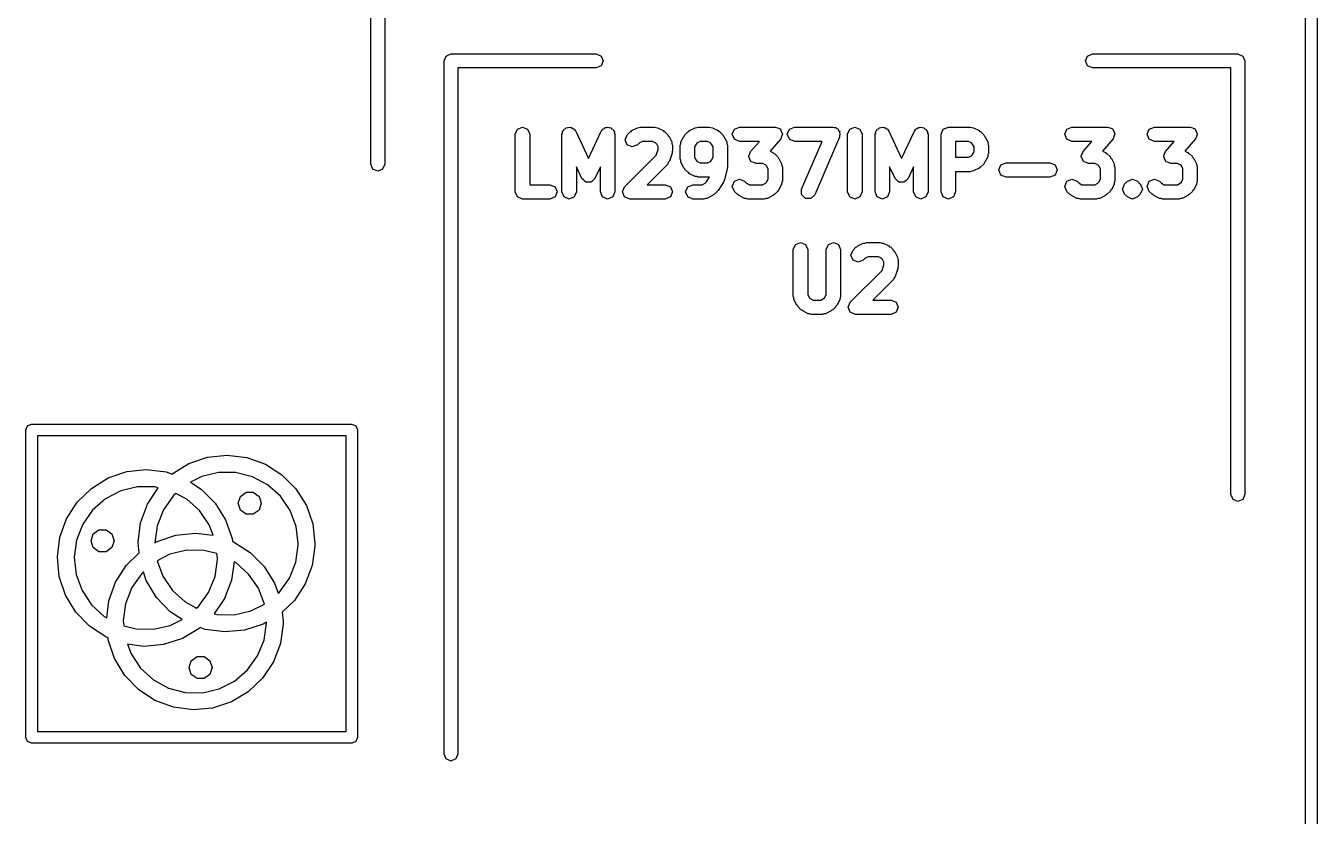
# Model space of a CAD drawing. Extents: x 111.8 to 136.4, y -131 to -94.3.
# Drawn here: x 125.24 to 136.43, y -124.19 to -117.34 of the extents above; entities that cross this region are included whole.
import ezdxf

# ---------------------------------------------------------------- set-up
doc = ezdxf.new("R2010")
doc.units = 0
doc.layers.add('BLACK', color=7, linetype='CONTINUOUS')

msp = doc.modelspace()

# ---------------------------------------------------------------- linework, layer by layer
at = {"layer": 'BLACK', "linetype": 'CONTINUOUS'}
for p, q in [((136.331, -129.922), (136.331, -95.446)), ((136.431, -95.396), (136.431, -129.972)), ((128.23, -118.536), (128.23, -114.636)), ((128.35, -114.636), (128.35, -118.536)), ((128.864, -117.64), (128.882, -117.598)), ((128.882, -117.598), (128.924, -117.58)), ((128.924, -117.58), (130.184, -117.58)), ((130.184, -117.58), (130.226, -117.598)), ((130.226, -117.598), (130.244, -117.64)), ((134.424, -117.64), (134.442, -117.598)), ((134.442, -117.598), (134.484, -117.58)), ((134.484, -117.58), (135.744, -117.58)), ((135.744, -117.58), (135.786, -117.598)), ((135.786, -117.598), (135.804, -117.64)), ((128.864, -123.65), (128.864, -117.64)), ((130.184, -117.7), (128.984, -117.7)), ((128.984, -117.7), (128.984, -123.65)), ((130.226, -117.682), (130.184, -117.7)), ((130.244, -117.64), (130.226, -117.682)), ((134.442, -117.682), (134.424, -117.64)), ((134.484, -117.7), (134.442, -117.682)), ((135.684, -117.7), (134.484, -117.7)), ((135.684, -121.4), (135.684, -117.7)), ((135.804, -117.64), (135.804, -121.4)), ((129.482, -118.276), (129.5, -118.232)), ((129.482, -118.776), (129.482, -118.276)), ((129.5, -118.232), (129.544, -118.214)), ((129.544, -118.214), (129.588, -118.232)), ((129.588, -118.232), (129.607, -118.276)), ((129.607, -118.276), (129.607, -118.714)), ((129.886, -118.276), (129.891, -118.266)), ((129.886, -118.776), (129.886, -118.276)), ((129.89, -118.255), (129.899, -118.245)), ((129.891, -118.266), (129.89, -118.255)), ((129.899, -118.245), (129.905, -118.232)), ((129.905, -118.232), (129.915, -118.228)), ((129.915, -118.228), (129.922, -118.22)), ((129.922, -118.22), (129.936, -118.219)), ((129.936, -118.219), (129.949, -118.214)), ((129.949, -118.214), (129.959, -118.218)), ((129.959, -118.218), (129.97, -118.217)), ((129.97, -118.217), (129.98, -118.227)), ((129.98, -118.227), (129.993, -118.232)), ((129.993, -118.232), (129.997, -118.242)), ((129.997, -118.242), (130.005, -118.25)), ((130.005, -118.25), (130.115, -118.486)), ((130.115, -118.486), (130.226, -118.25)), ((130.226, -118.25), (130.234, -118.242)), ((130.234, -118.242), (130.238, -118.232)), ((130.238, -118.232), (130.251, -118.227)), ((130.251, -118.227), (130.261, -118.217)), ((130.261, -118.217), (130.272, -118.218)), ((130.272, -118.218), (130.282, -118.214)), ((130.282, -118.214), (130.295, -118.219)), ((130.295, -118.219), (130.309, -118.22)), ((130.309, -118.22), (130.316, -118.228)), ((130.316, -118.228), (130.326, -118.232)), ((130.326, -118.232), (130.332, -118.245)), ((130.332, -118.245), (130.341, -118.255)), ((130.341, -118.255), (130.34, -118.266)), ((130.34, -118.266), (130.345, -118.276)), ((130.345, -118.276), (130.345, -118.776)), ((130.434, -118.324), (130.452, -118.28)), ((130.452, -118.28), (130.476, -118.256)), ((130.476, -118.256), (130.486, -118.252)), ((130.486, -118.252), (130.492, -118.244)), ((130.492, -118.244), (130.54, -118.22)), ((130.54, -118.22), (130.554, -118.219)), ((130.554, -118.219), (130.568, -118.214)), ((130.568, -118.214), (130.687, -118.214)), ((130.687, -118.214), (130.7, -118.219)), ((130.7, -118.219), (130.715, -118.22)), ((130.715, -118.22), (130.762, -118.244)), ((130.762, -118.244), (130.769, -118.252)), ((130.769, -118.252), (130.779, -118.256)), ((130.779, -118.256), (130.803, -118.28)), ((130.803, -118.28), (130.806, -118.289)), ((130.948, -118.289), (130.952, -118.28)), ((130.952, -118.28), (130.976, -118.256)), ((130.976, -118.256), (130.986, -118.252)), ((130.986, -118.252), (130.992, -118.244)), ((130.992, -118.244), (131.04, -118.22)), ((131.04, -118.22), (131.054, -118.219)), ((131.054, -118.219), (131.068, -118.214)), ((131.068, -118.214), (131.163, -118.214)), ((131.163, -118.214), (131.177, -118.219)), ((131.177, -118.219), (131.191, -118.22)), ((131.191, -118.22), (131.239, -118.244)), ((131.239, -118.244), (131.245, -118.252)), ((131.245, -118.252), (131.255, -118.256)), ((131.255, -118.256), (131.279, -118.28)), ((131.279, -118.28), (131.283, -118.289)), ((131.362, -118.276), (131.381, -118.232)), ((131.381, -118.32), (131.362, -118.276)), ((131.381, -118.232), (131.425, -118.214)), ((131.425, -118.214), (131.735, -118.214)), ((131.735, -118.214), (131.755, -118.222)), ((131.755, -118.222), (131.776, -118.229)), ((131.776, -118.229), (131.777, -118.231)), ((131.777, -118.231), (131.779, -118.232)), ((131.779, -118.232), (131.787, -118.252)), ((131.787, -118.252), (131.797, -118.272)), ((131.797, -118.276), (131.789, -118.297)), ((131.797, -118.272), (131.796, -118.274)), ((131.796, -118.274), (131.797, -118.276)), ((131.839, -118.276), (131.857, -118.232)), ((131.857, -118.32), (131.839, -118.276)), ((131.857, -118.232), (131.901, -118.214)), ((131.901, -118.214), (132.235, -118.214)), ((132.235, -118.214), (132.246, -118.219)), ((132.246, -118.219), (132.259, -118.219)), ((132.259, -118.219), (132.268, -118.227)), ((132.268, -118.227), (132.279, -118.232)), ((132.279, -118.232), (132.284, -118.244)), ((132.284, -118.244), (132.293, -118.253)), ((132.293, -118.253), (132.292, -118.265)), ((132.292, -118.265), (132.297, -118.276)), ((132.297, -118.276), (132.292, -118.288)), ((132.292, -118.288), (132.292, -118.301)), ((132.362, -118.276), (132.381, -118.232)), ((132.362, -118.776), (132.362, -118.276)), ((132.381, -118.232), (132.425, -118.214)), ((132.425, -118.214), (132.469, -118.232)), ((132.469, -118.232), (132.487, -118.276)), ((132.487, -118.276), (132.487, -118.776)), ((132.601, -118.276), (132.605, -118.266)), ((132.601, -118.776), (132.601, -118.276)), ((132.604, -118.255), (132.614, -118.245)), ((132.605, -118.266), (132.604, -118.255)), ((132.614, -118.245), (132.619, -118.232)), ((132.619, -118.232), (132.629, -118.228)), ((132.629, -118.228), (132.637, -118.22)), ((132.637, -118.22), (132.65, -118.219)), ((132.65, -118.219), (132.663, -118.214)), ((132.663, -118.214), (132.673, -118.218)), ((132.673, -118.218), (132.684, -118.217)), ((132.684, -118.217), (132.695, -118.227)), ((132.695, -118.227), (132.707, -118.232)), ((132.707, -118.232), (132.712, -118.242)), ((132.712, -118.242), (132.72, -118.25)), ((132.72, -118.25), (132.83, -118.486)), ((132.83, -118.486), (132.94, -118.25)), ((132.94, -118.25), (132.948, -118.242)), ((132.948, -118.242), (132.952, -118.232)), ((132.952, -118.232), (132.965, -118.227)), ((132.965, -118.227), (132.975, -118.217)), ((132.975, -118.217), (132.986, -118.218)), ((132.986, -118.218), (132.996, -118.214)), ((132.996, -118.214), (133.009, -118.219)), ((133.009, -118.219), (133.023, -118.22)), ((133.023, -118.22), (133.03, -118.228)), ((133.03, -118.228), (133.041, -118.232)), ((133.041, -118.232), (133.046, -118.245)), ((133.046, -118.245), (133.055, -118.255)), ((133.055, -118.255), (133.055, -118.266)), ((133.055, -118.266), (133.059, -118.276)), ((133.059, -118.276), (133.059, -118.776)), ((133.172, -118.276), (133.19, -118.232)), ((133.172, -118.776), (133.172, -118.276)), ((133.19, -118.232), (133.235, -118.214)), ((133.235, -118.214), (133.425, -118.214)), ((133.425, -118.214), (133.438, -118.219)), ((133.438, -118.219), (133.453, -118.22)), ((133.453, -118.22), (133.501, -118.244)), ((133.501, -118.244), (133.507, -118.252)), ((133.507, -118.252), (133.517, -118.256)), ((133.517, -118.256), (133.541, -118.28)), ((133.541, -118.28), (133.545, -118.289)), ((134.243, -118.276), (134.262, -118.232)), ((134.262, -118.32), (134.243, -118.276)), ((134.262, -118.232), (134.306, -118.214)), ((134.306, -118.214), (134.615, -118.214)), ((134.615, -118.214), (134.636, -118.222)), ((134.636, -118.222), (134.657, -118.229)), ((134.657, -118.229), (134.658, -118.231)), ((134.658, -118.231), (134.66, -118.232)), ((134.66, -118.232), (134.668, -118.252)), ((134.668, -118.252), (134.678, -118.272)), ((134.678, -118.276), (134.67, -118.297)), ((134.678, -118.272), (134.677, -118.274)), ((134.677, -118.274), (134.678, -118.276)), ((134.958, -118.276), (134.976, -118.232)), ((134.976, -118.32), (134.958, -118.276)), ((134.976, -118.232), (135.02, -118.214)), ((135.02, -118.214), (135.33, -118.214)), ((135.33, -118.214), (135.35, -118.222)), ((135.35, -118.222), (135.371, -118.229)), ((135.371, -118.229), (135.372, -118.231)), ((135.372, -118.231), (135.374, -118.232)), ((135.374, -118.232), (135.382, -118.252)), ((135.382, -118.252), (135.392, -118.272)), ((135.392, -118.276), (135.384, -118.297)), ((135.392, -118.272), (135.391, -118.274)), ((135.391, -118.274), (135.392, -118.276)), ((130.452, -118.368), (130.434, -118.324)), ((130.496, -118.386), (130.452, -118.368)), ((130.541, -118.368), (130.496, -118.386)), ((130.557, -118.351), (130.541, -118.368)), ((130.583, -118.339), (130.557, -118.351)), ((130.672, -118.339), (130.583, -118.339)), ((130.698, -118.351), (130.672, -118.339)), ((130.707, -118.361), (130.698, -118.351)), ((130.72, -118.386), (130.707, -118.361)), ((130.72, -118.409), (130.72, -118.386)), ((130.806, -118.289), (130.814, -118.296)), ((130.814, -118.296), (130.838, -118.343)), ((130.838, -118.343), (130.839, -118.358)), ((130.839, -118.358), (130.845, -118.371)), ((130.845, -118.371), (130.845, -118.419)), ((130.91, -118.371), (130.916, -118.358)), ((130.91, -118.49), (130.91, -118.371)), ((130.916, -118.358), (130.917, -118.343)), ((130.917, -118.343), (130.941, -118.296)), ((130.941, -118.296), (130.948, -118.289)), ((131.048, -118.361), (131.035, -118.386)), ((131.035, -118.386), (131.035, -118.476)), ((131.057, -118.351), (131.048, -118.361)), ((131.083, -118.339), (131.057, -118.351)), ((131.148, -118.339), (131.083, -118.339)), ((131.174, -118.351), (131.148, -118.339)), ((131.183, -118.361), (131.174, -118.351)), ((131.196, -118.386), (131.183, -118.361)), ((131.196, -118.476), (131.196, -118.386)), ((131.283, -118.289), (131.29, -118.296)), ((131.29, -118.296), (131.314, -118.343)), ((131.314, -118.343), (131.315, -118.358)), ((131.315, -118.358), (131.321, -118.371)), ((131.321, -118.371), (131.321, -118.562)), ((131.425, -118.339), (131.381, -118.32)), ((131.597, -118.339), (131.425, -118.339)), ((131.521, -118.426), (131.597, -118.339)), ((131.782, -118.317), (131.69, -118.422)), ((131.789, -118.297), (131.782, -118.317)), ((131.901, -118.339), (131.857, -118.32)), ((132.14, -118.339), (131.901, -118.339)), ((131.963, -118.752), (132.14, -118.339)), ((132.292, -118.301), (132.078, -118.801)), ((133.297, -118.339), (133.297, -118.476)), ((133.41, -118.339), (133.297, -118.339)), ((133.436, -118.351), (133.41, -118.339)), ((133.445, -118.361), (133.436, -118.351)), ((133.458, -118.386), (133.445, -118.361)), ((133.458, -118.428), (133.458, -118.386)), ((133.545, -118.289), (133.552, -118.296)), ((133.552, -118.296), (133.576, -118.343)), ((133.576, -118.343), (133.577, -118.358)), ((133.577, -118.358), (133.583, -118.371)), ((133.583, -118.371), (133.583, -118.443)), ((134.306, -118.339), (134.262, -118.32)), ((134.478, -118.339), (134.306, -118.339)), ((134.402, -118.426), (134.478, -118.339)), ((134.663, -118.317), (134.571, -118.422)), ((134.67, -118.297), (134.663, -118.317)), ((135.02, -118.339), (134.976, -118.32)), ((135.192, -118.339), (135.02, -118.339)), ((135.116, -118.426), (135.192, -118.339)), ((135.377, -118.317), (135.285, -118.422)), ((135.384, -118.297), (135.377, -118.317)), ((130.428, -118.732), (130.704, -118.457)), ((130.704, -118.457), (130.72, -118.409)), ((130.818, -118.51), (130.808, -118.521)), ((130.841, -118.439), (130.818, -118.51)), ((130.845, -118.419), (130.841, -118.429)), ((130.841, -118.429), (130.841, -118.439)), ((130.916, -118.504), (130.91, -118.49)), ((130.917, -118.518), (130.916, -118.504)), ((131.035, -118.476), (131.048, -118.501)), ((131.048, -118.501), (131.057, -118.511)), ((131.057, -118.511), (131.083, -118.523)), ((131.148, -118.523), (131.174, -118.511)), ((131.174, -118.511), (131.183, -118.501)), ((131.183, -118.501), (131.196, -118.476)), ((131.505, -118.467), (131.514, -118.446)), ((131.506, -118.469), (131.505, -118.467)), ((131.505, -118.471), (131.506, -118.469)), ((131.515, -118.491), (131.505, -118.471)), ((131.514, -118.446), (131.521, -118.426)), ((131.524, -118.511), (131.515, -118.491)), ((131.526, -118.512), (131.524, -118.511)), ((131.527, -118.514), (131.526, -118.512)), ((131.69, -118.422), (131.715, -118.435)), ((131.715, -118.435), (131.722, -118.442)), ((131.722, -118.442), (131.731, -118.446)), ((131.731, -118.446), (131.755, -118.47)), ((131.755, -118.47), (131.759, -118.48)), ((131.759, -118.48), (131.767, -118.486)), ((131.767, -118.486), (131.79, -118.534)), ((133.297, -118.476), (133.41, -118.476)), ((133.41, -118.476), (133.436, -118.463)), ((133.436, -118.463), (133.445, -118.453)), ((133.445, -118.453), (133.458, -118.428)), ((133.576, -118.471), (133.552, -118.518)), ((133.577, -118.456), (133.576, -118.471)), ((133.583, -118.443), (133.577, -118.456)), ((134.386, -118.467), (134.395, -118.446)), ((134.387, -118.469), (134.386, -118.467)), ((134.386, -118.471), (134.387, -118.469)), ((134.396, -118.491), (134.386, -118.471)), ((134.395, -118.446), (134.402, -118.426)), ((134.405, -118.511), (134.396, -118.491)), ((134.407, -118.512), (134.405, -118.511)), ((134.408, -118.514), (134.407, -118.512)), ((134.571, -118.422), (134.596, -118.435)), ((134.596, -118.435), (134.603, -118.442)), ((134.603, -118.442), (134.612, -118.446)), ((134.612, -118.446), (134.636, -118.47)), ((134.636, -118.47), (134.64, -118.48)), ((134.64, -118.48), (134.648, -118.486)), ((134.648, -118.486), (134.671, -118.534)), ((135.101, -118.467), (135.109, -118.446)), ((135.101, -118.469), (135.101, -118.467)), ((135.101, -118.471), (135.101, -118.469)), ((135.11, -118.491), (135.101, -118.471)), ((135.109, -118.446), (135.116, -118.426)), ((135.119, -118.511), (135.11, -118.491)), ((135.121, -118.512), (135.119, -118.511)), ((135.122, -118.514), (135.121, -118.512)), ((135.285, -118.422), (135.31, -118.435)), ((135.31, -118.435), (135.317, -118.442)), ((135.317, -118.442), (135.326, -118.446)), ((135.326, -118.446), (135.35, -118.47)), ((135.35, -118.47), (135.354, -118.48)), ((135.354, -118.48), (135.362, -118.486)), ((135.362, -118.486), (135.386, -118.534)), ((128.248, -118.578), (128.23, -118.536)), ((128.29, -118.596), (128.248, -118.578)), ((128.332, -118.578), (128.29, -118.596)), ((128.35, -118.536), (128.332, -118.578)), ((130.059, -118.66), (130.011, -118.558)), ((130.011, -118.558), (130.011, -118.776)), ((130.22, -118.558), (130.172, -118.66)), ((130.22, -118.776), (130.22, -118.558)), ((130.803, -118.535), (130.624, -118.714)), ((130.808, -118.521), (130.803, -118.535)), ((130.941, -118.566), (130.917, -118.518)), ((130.948, -118.573), (130.941, -118.566)), ((130.952, -118.582), (130.948, -118.573)), ((130.976, -118.606), (130.952, -118.582)), ((130.986, -118.61), (130.976, -118.606)), ((130.992, -118.618), (130.986, -118.61)), ((131.04, -118.642), (130.992, -118.618)), ((131.083, -118.523), (131.148, -118.523)), ((131.319, -118.577), (131.295, -118.672)), ((131.321, -118.562), (131.318, -118.569)), ((131.318, -118.569), (131.319, -118.577)), ((131.548, -118.521), (131.527, -118.514)), ((131.568, -118.529), (131.548, -118.521)), ((131.625, -118.529), (131.568, -118.529)), ((131.65, -118.542), (131.625, -118.529)), ((131.659, -118.551), (131.65, -118.542)), ((131.672, -118.577), (131.659, -118.551)), ((131.672, -118.666), (131.672, -118.577)), ((131.79, -118.534), (131.791, -118.548)), ((131.791, -118.548), (131.797, -118.562)), ((131.797, -118.562), (131.797, -118.681)), ((132.773, -118.66), (132.726, -118.558)), ((132.726, -118.558), (132.726, -118.776)), ((132.934, -118.558), (132.886, -118.66)), ((132.934, -118.776), (132.934, -118.558)), ((133.425, -118.601), (133.297, -118.601)), ((133.297, -118.601), (133.297, -118.776)), ((133.438, -118.595), (133.425, -118.601)), ((133.453, -118.594), (133.438, -118.595)), ((133.501, -118.57), (133.453, -118.594)), ((133.507, -118.562), (133.501, -118.57)), ((133.517, -118.558), (133.507, -118.562)), ((133.541, -118.535), (133.517, -118.558)), ((133.545, -118.525), (133.541, -118.535)), ((133.552, -118.518), (133.545, -118.525)), ((133.672, -118.586), (133.69, -118.542)), ((133.69, -118.63), (133.672, -118.586)), ((133.69, -118.542), (133.735, -118.523)), ((133.735, -118.523), (134.115, -118.523)), ((134.115, -118.523), (134.16, -118.542)), ((134.16, -118.542), (134.178, -118.586)), ((134.178, -118.586), (134.16, -118.63)), ((134.428, -118.521), (134.408, -118.514)), ((134.449, -118.529), (134.428, -118.521)), ((134.505, -118.529), (134.449, -118.529)), ((134.531, -118.542), (134.505, -118.529)), ((134.54, -118.551), (134.531, -118.542)), ((134.553, -118.577), (134.54, -118.551)), ((134.553, -118.666), (134.553, -118.577)), ((134.671, -118.534), (134.672, -118.548)), ((134.672, -118.548), (134.678, -118.562)), ((134.678, -118.562), (134.678, -118.681)), ((135.143, -118.521), (135.122, -118.514)), ((135.163, -118.529), (135.143, -118.521)), ((135.22, -118.529), (135.163, -118.529)), ((135.245, -118.542), (135.22, -118.529)), ((135.255, -118.551), (135.245, -118.542)), ((135.267, -118.577), (135.255, -118.551)), ((135.267, -118.666), (135.267, -118.577)), ((135.386, -118.534), (135.387, -118.548)), ((135.387, -118.548), (135.392, -118.562)), ((135.392, -118.562), (135.392, -118.681)), ((129.607, -118.714), (129.782, -118.714)), ((129.782, -118.714), (129.826, -118.732)), ((129.826, -118.732), (129.845, -118.776)), ((130.075, -118.674), (130.059, -118.66)), ((130.089, -118.69), (130.075, -118.674)), ((130.092, -118.69), (130.089, -118.69)), ((130.094, -118.692), (130.092, -118.69)), ((130.115, -118.691), (130.094, -118.692)), ((130.137, -118.692), (130.115, -118.691)), ((130.139, -118.69), (130.137, -118.692)), ((130.142, -118.69), (130.139, -118.69)), ((130.156, -118.674), (130.142, -118.69)), ((130.172, -118.66), (130.156, -118.674)), ((130.41, -118.776), (130.428, -118.732)), ((130.624, -118.714), (130.782, -118.714)), ((130.782, -118.714), (130.826, -118.732)), ((130.826, -118.732), (130.845, -118.776)), ((130.958, -118.776), (130.976, -118.732)), ((130.976, -118.732), (131.02, -118.714)), ((131.02, -118.714), (131.101, -118.714)), ((131.054, -118.643), (131.04, -118.642)), ((131.068, -118.648), (131.054, -118.643)), ((131.163, -118.648), (131.068, -118.648)), ((131.101, -118.714), (131.126, -118.701)), ((131.126, -118.701), (131.138, -118.689)), ((131.138, -118.689), (131.166, -118.647)), ((131.166, -118.647), (131.163, -118.648)), ((131.287, -118.692), (131.239, -118.763)), ((131.289, -118.681), (131.287, -118.692)), ((131.295, -118.672), (131.289, -118.681)), ((131.362, -118.729), (131.381, -118.684)), ((131.381, -118.773), (131.362, -118.729)), ((131.381, -118.684), (131.425, -118.666)), ((131.425, -118.666), (131.469, -118.684)), ((131.469, -118.684), (131.486, -118.701)), ((131.486, -118.701), (131.511, -118.714)), ((131.511, -118.714), (131.625, -118.714)), ((131.625, -118.714), (131.65, -118.701)), ((131.65, -118.701), (131.659, -118.692)), ((131.659, -118.692), (131.672, -118.666)), ((131.79, -118.709), (131.767, -118.757)), ((131.791, -118.694), (131.79, -118.709)), ((131.797, -118.681), (131.791, -118.694)), ((132.789, -118.674), (132.773, -118.66)), ((132.803, -118.69), (132.789, -118.674)), ((132.806, -118.69), (132.803, -118.69)), ((132.808, -118.692), (132.806, -118.69)), ((132.83, -118.691), (132.808, -118.692)), ((132.851, -118.692), (132.83, -118.691)), ((132.853, -118.69), (132.851, -118.692)), ((132.856, -118.69), (132.853, -118.69)), ((132.871, -118.674), (132.856, -118.69)), ((132.886, -118.66), (132.871, -118.674)), ((133.735, -118.648), (133.69, -118.63)), ((134.115, -118.648), (133.735, -118.648)), ((134.16, -118.63), (134.115, -118.648)), ((134.243, -118.729), (134.262, -118.684)), ((134.262, -118.773), (134.243, -118.729)), ((134.262, -118.684), (134.306, -118.666)), ((134.306, -118.666), (134.35, -118.684)), ((134.35, -118.684), (134.367, -118.701)), ((134.367, -118.701), (134.392, -118.714)), ((134.392, -118.714), (134.505, -118.714)), ((134.505, -118.714), (134.531, -118.701)), ((134.531, -118.701), (134.54, -118.692)), ((134.54, -118.692), (134.553, -118.666)), ((134.671, -118.709), (134.648, -118.757)), ((134.672, -118.694), (134.671, -118.709)), ((134.678, -118.681), (134.672, -118.694)), ((134.744, -118.752), (134.758, -118.718)), ((134.758, -118.718), (134.762, -118.708)), ((134.762, -118.708), (134.786, -118.684)), ((134.786, -118.684), (134.811, -118.674)), ((134.811, -118.674), (134.83, -118.666)), ((134.83, -118.666), (134.83, -118.666)), ((134.83, -118.666), (134.845, -118.672)), ((134.845, -118.672), (134.874, -118.684)), ((134.874, -118.684), (134.898, -118.708)), ((134.898, -118.708), (134.898, -118.708)), ((134.898, -118.708), (134.898, -118.708)), ((134.898, -118.708), (134.902, -118.718)), ((134.902, -118.718), (134.916, -118.752)), ((134.958, -118.729), (134.976, -118.684)), ((134.976, -118.773), (134.958, -118.729)), ((134.976, -118.684), (135.02, -118.666)), ((135.02, -118.666), (135.064, -118.684)), ((135.064, -118.684), (135.081, -118.701)), ((135.081, -118.701), (135.106, -118.714)), ((135.106, -118.714), (135.22, -118.714)), ((135.22, -118.714), (135.245, -118.701)), ((135.245, -118.701), (135.255, -118.692)), ((135.255, -118.692), (135.267, -118.666)), ((135.386, -118.709), (135.362, -118.757)), ((135.387, -118.694), (135.386, -118.709)), ((135.392, -118.681), (135.387, -118.694)), ((129.5, -118.82), (129.482, -118.776)), ((129.544, -118.839), (129.5, -118.82)), ((129.782, -118.839), (129.544, -118.839)), ((129.826, -118.82), (129.782, -118.839)), ((129.845, -118.776), (129.826, -118.82)), ((129.905, -118.82), (129.886, -118.776)), ((129.949, -118.839), (129.905, -118.82)), ((129.993, -118.82), (129.949, -118.839)), ((130.011, -118.776), (129.993, -118.82)), ((130.238, -118.82), (130.22, -118.776)), ((130.282, -118.839), (130.238, -118.82)), ((130.326, -118.82), (130.282, -118.839)), ((130.345, -118.776), (130.326, -118.82)), ((130.428, -118.82), (130.41, -118.776)), ((130.473, -118.839), (130.428, -118.82)), ((130.782, -118.839), (130.473, -118.839)), ((130.826, -118.82), (130.782, -118.839)), ((130.845, -118.776), (130.826, -118.82)), ((130.976, -118.82), (130.958, -118.776)), ((131.02, -118.839), (130.976, -118.82)), ((131.115, -118.839), (131.02, -118.839)), ((131.129, -118.833), (131.115, -118.839)), ((131.143, -118.832), (131.129, -118.833)), ((131.191, -118.808), (131.143, -118.832)), ((131.198, -118.801), (131.191, -118.808)), ((131.207, -118.797), (131.198, -118.801)), ((131.231, -118.773), (131.207, -118.797)), ((131.234, -118.767), (131.231, -118.773)), ((131.239, -118.763), (131.234, -118.767)), ((131.405, -118.797), (131.381, -118.773)), ((131.414, -118.801), (131.405, -118.797)), ((131.421, -118.808), (131.414, -118.801)), ((131.468, -118.832), (131.421, -118.808)), ((131.483, -118.833), (131.468, -118.832)), ((131.496, -118.839), (131.483, -118.833)), ((131.639, -118.839), (131.496, -118.839)), ((131.653, -118.833), (131.639, -118.839)), ((131.667, -118.832), (131.653, -118.833)), ((131.715, -118.808), (131.667, -118.832)), ((131.722, -118.801), (131.715, -118.808)), ((131.731, -118.797), (131.722, -118.801)), ((131.755, -118.773), (131.731, -118.797)), ((131.759, -118.763), (131.755, -118.773)), ((131.767, -118.757), (131.759, -118.763)), ((131.962, -118.799), (131.963, -118.752)), ((131.996, -118.834), (131.962, -118.799)), ((132.043, -118.834), (131.996, -118.834)), ((132.078, -118.801), (132.043, -118.834)), ((132.381, -118.82), (132.362, -118.776)), ((132.425, -118.839), (132.381, -118.82)), ((132.469, -118.82), (132.425, -118.839)), ((132.487, -118.776), (132.469, -118.82)), ((132.619, -118.82), (132.601, -118.776)), ((132.663, -118.839), (132.619, -118.82)), ((132.707, -118.82), (132.663, -118.839)), ((132.726, -118.776), (132.707, -118.82)), ((132.952, -118.82), (132.934, -118.776)), ((132.996, -118.839), (132.952, -118.82)), ((133.041, -118.82), (132.996, -118.839)), ((133.059, -118.776), (133.041, -118.82)), ((133.19, -118.82), (133.172, -118.776)), ((133.235, -118.839), (133.19, -118.82)), ((133.279, -118.82), (133.235, -118.839)), ((133.297, -118.776), (133.279, -118.82)), ((134.286, -118.797), (134.262, -118.773)), ((134.295, -118.801), (134.286, -118.797)), ((134.302, -118.808), (134.295, -118.801)), ((134.349, -118.832), (134.302, -118.808)), ((134.364, -118.833), (134.349, -118.832)), ((134.377, -118.839), (134.364, -118.833)), ((134.52, -118.839), (134.377, -118.839)), ((134.534, -118.833), (134.52, -118.839)), ((134.548, -118.832), (134.534, -118.833)), ((134.596, -118.808), (134.548, -118.832)), ((134.603, -118.801), (134.596, -118.808)), ((134.612, -118.797), (134.603, -118.801)), ((134.636, -118.773), (134.612, -118.797)), ((134.64, -118.763), (134.636, -118.773)), ((134.648, -118.757), (134.64, -118.763)), ((134.75, -118.768), (134.743, -118.752)), ((134.743, -118.752), (134.744, -118.752)), ((134.762, -118.797), (134.75, -118.768)), ((134.786, -118.82), (134.762, -118.797)), ((134.811, -118.831), (134.786, -118.82)), ((134.786, -118.82), (134.786, -118.82)), ((134.786, -118.82), (134.786, -118.82)), ((134.83, -118.839), (134.811, -118.831)), ((134.848, -118.831), (134.83, -118.839)), ((134.83, -118.839), (134.83, -118.839)), ((134.874, -118.82), (134.848, -118.831)), ((134.898, -118.797), (134.874, -118.82)), ((134.874, -118.82), (134.874, -118.82)), ((134.874, -118.82), (134.874, -118.82)), ((134.916, -118.752), (134.898, -118.797)), ((134.898, -118.797), (134.898, -118.797)), ((134.898, -118.797), (134.898, -118.797)), ((135, -118.797), (134.976, -118.773)), ((135.009, -118.801), (135, -118.797)), ((135.016, -118.808), (135.009, -118.801)), ((135.064, -118.832), (135.016, -118.808)), ((135.078, -118.833), (135.064, -118.832)), ((135.092, -118.839), (135.078, -118.833)), ((135.235, -118.839), (135.092, -118.839)), ((135.248, -118.833), (135.235, -118.839)), ((135.262, -118.832), (135.248, -118.833)), ((135.31, -118.808), (135.262, -118.832)), ((135.317, -118.801), (135.31, -118.808)), ((135.326, -118.797), (135.317, -118.801)), ((135.35, -118.773), (135.326, -118.797)), ((135.354, -118.763), (135.35, -118.773)), ((135.362, -118.757), (135.354, -118.763)), ((131.891, -119.276), (131.909, -119.232)), ((131.891, -119.681), (131.891, -119.276)), ((131.909, -119.232), (131.953, -119.214)), ((131.953, -119.214), (131.997, -119.232)), ((131.997, -119.232), (132.016, -119.276)), ((132.016, -119.276), (132.016, -119.666)), ((132.176, -119.276), (132.195, -119.232)), ((132.176, -119.666), (132.176, -119.276)), ((132.195, -119.232), (132.239, -119.214)), ((132.239, -119.214), (132.283, -119.232)), ((132.283, -119.232), (132.301, -119.276)), ((132.301, -119.276), (132.301, -119.681)), ((132.391, -119.324), (132.409, -119.28)), ((132.409, -119.28), (132.433, -119.256)), ((132.433, -119.256), (132.442, -119.252)), ((132.442, -119.252), (132.449, -119.244)), ((132.449, -119.244), (132.497, -119.22)), ((132.497, -119.22), (132.511, -119.219)), ((132.511, -119.219), (132.524, -119.214)), ((132.524, -119.214), (132.644, -119.214)), ((132.644, -119.214), (132.657, -119.219)), ((132.657, -119.219), (132.671, -119.22)), ((132.671, -119.22), (132.719, -119.244)), ((132.719, -119.244), (132.726, -119.252)), ((132.726, -119.252), (132.735, -119.256)), ((132.735, -119.256), (132.759, -119.28)), ((132.759, -119.28), (132.763, -119.289)), ((132.763, -119.289), (132.771, -119.296)), ((132.771, -119.296), (132.795, -119.343)), ((132.409, -119.368), (132.391, -119.324)), ((132.453, -119.386), (132.409, -119.368)), ((132.497, -119.368), (132.453, -119.386)), ((132.514, -119.351), (132.497, -119.368)), ((132.539, -119.339), (132.514, -119.351)), ((132.629, -119.339), (132.539, -119.339)), ((132.654, -119.351), (132.629, -119.339)), ((132.664, -119.361), (132.654, -119.351)), ((132.676, -119.386), (132.664, -119.361)), ((132.676, -119.409), (132.676, -119.386)), ((132.795, -119.343), (132.796, -119.358)), ((132.796, -119.358), (132.801, -119.371)), ((132.801, -119.371), (132.801, -119.419)), ((132.385, -119.732), (132.66, -119.457)), ((132.66, -119.457), (132.676, -119.409)), ((132.774, -119.51), (132.765, -119.521)), ((132.798, -119.439), (132.774, -119.51)), ((132.801, -119.419), (132.797, -119.429)), ((132.797, -119.429), (132.798, -119.439)), ((132.759, -119.535), (132.58, -119.714)), ((132.765, -119.521), (132.759, -119.535)), ((131.896, -119.694), (131.891, -119.681)), ((131.897, -119.709), (131.896, -119.694)), ((131.921, -119.757), (131.897, -119.709)), ((132.016, -119.666), (132.028, -119.692)), ((132.028, -119.692), (132.038, -119.701)), ((132.038, -119.701), (132.063, -119.714)), ((132.063, -119.714), (132.129, -119.714)), ((132.129, -119.714), (132.154, -119.701)), ((132.154, -119.701), (132.164, -119.692)), ((132.164, -119.692), (132.176, -119.666)), ((132.295, -119.709), (132.271, -119.757)), ((132.296, -119.694), (132.295, -119.709)), ((132.301, -119.681), (132.296, -119.694)), ((132.367, -119.776), (132.385, -119.732)), ((132.58, -119.714), (132.739, -119.714)), ((132.739, -119.714), (132.783, -119.732)), ((132.783, -119.732), (132.801, -119.776)), ((131.929, -119.763), (131.921, -119.757)), ((131.933, -119.773), (131.929, -119.763)), ((131.956, -119.797), (131.933, -119.773)), ((131.966, -119.801), (131.956, -119.797)), ((131.973, -119.808), (131.966, -119.801)), ((132.02, -119.832), (131.973, -119.808)), ((132.035, -119.833), (132.02, -119.832)), ((132.048, -119.839), (132.035, -119.833)), ((132.144, -119.839), (132.048, -119.839)), ((132.157, -119.833), (132.144, -119.839)), ((132.171, -119.832), (132.157, -119.833)), ((132.219, -119.808), (132.171, -119.832)), ((132.226, -119.801), (132.219, -119.808)), ((132.235, -119.797), (132.226, -119.801)), ((132.259, -119.773), (132.235, -119.797)), ((132.263, -119.763), (132.259, -119.773)), ((132.271, -119.757), (132.263, -119.763)), ((132.385, -119.82), (132.367, -119.776)), ((132.429, -119.839), (132.385, -119.82)), ((132.739, -119.839), (132.429, -119.839)), ((132.783, -119.82), (132.739, -119.839)), ((132.801, -119.776), (132.783, -119.82)), ((125.24, -120.84), (125.255, -120.805)), ((125.24, -123.505), (125.24, -120.84)), ((125.255, -120.805), (125.29, -120.79)), ((125.29, -120.79), (128.065, -120.79)), ((128.065, -120.79), (128.1, -120.805)), ((128.1, -120.805), (128.115, -120.84)), ((128.115, -120.84), (128.115, -123.505)), ((125.34, -120.89), (125.34, -123.455)), ((128.015, -120.89), (125.34, -120.89)), ((128.015, -123.455), (128.015, -120.89)), ((126.654, -121.131), (126.815, -121.076)), ((126.815, -121.076), (126.985, -121.059)), ((126.985, -121.059), (127.155, -121.079)), ((127.155, -121.079), (127.316, -121.136)), ((126.115, -121.201), (126.285, -121.184)), ((126.285, -121.184), (126.455, -121.204)), ((126.508, -121.221), (126.654, -121.131)), ((127.316, -121.136), (127.46, -121.228)), ((125.808, -121.346), (125.954, -121.256)), ((125.954, -121.256), (126.115, -121.201)), ((126.455, -121.204), (126.507, -121.222)), ((126.507, -121.222), (126.508, -121.221)), ((126.764, -121.243), (126.666, -121.293)), ((126.666, -121.293), (126.76, -121.353)), ((126.909, -121.208), (126.764, -121.243)), ((127.058, -121.209), (126.909, -121.208)), ((127.203, -121.245), (127.058, -121.209)), ((127.334, -121.315), (127.203, -121.245)), ((127.46, -121.228), (127.581, -121.349)), ((125.686, -121.466), (125.808, -121.346)), ((126.064, -121.368), (125.931, -121.436)), ((126.209, -121.333), (126.064, -121.368)), ((126.358, -121.334), (126.209, -121.333)), ((126.293, -121.484), (126.386, -121.341)), ((126.386, -121.341), (126.358, -121.334)), ((126.519, -121.409), (126.433, -121.532)), ((126.54, -121.39), (126.519, -121.409)), ((126.634, -121.44), (126.54, -121.39)), ((126.76, -121.353), (126.881, -121.474)), ((127.08, -121.475), (127.099, -121.416)), ((127.099, -121.416), (127.149, -121.38)), ((127.149, -121.38), (127.211, -121.38)), ((127.211, -121.38), (127.261, -121.416)), ((127.261, -121.416), (127.28, -121.475)), ((127.446, -121.414), (127.334, -121.315)), ((127.53, -121.537), (127.446, -121.414)), ((127.581, -121.349), (127.671, -121.494)), ((135.702, -121.442), (135.684, -121.4)), ((135.804, -121.4), (135.786, -121.442)), ((125.593, -121.609), (125.686, -121.466)), ((125.819, -121.534), (125.733, -121.657)), ((125.931, -121.436), (125.819, -121.534)), ((126.235, -121.645), (126.293, -121.484)), ((126.433, -121.532), (126.379, -121.671)), ((126.746, -121.539), (126.634, -121.44)), ((126.881, -121.474), (126.971, -121.619)), ((127.099, -121.534), (127.08, -121.475)), ((127.149, -121.57), (127.099, -121.534)), ((127.261, -121.534), (127.211, -121.57)), ((127.28, -121.475), (127.261, -121.534)), ((127.671, -121.494), (127.727, -121.655)), ((135.744, -121.46), (135.702, -121.442)), ((135.786, -121.442), (135.744, -121.46)), ((125.535, -121.77), (125.593, -121.609)), ((126.214, -121.814), (126.235, -121.645)), ((126.83, -121.662), (126.746, -121.539)), ((126.971, -121.619), (127.027, -121.78)), ((127.211, -121.57), (127.149, -121.57)), ((127.583, -121.677), (127.53, -121.537)), ((125.733, -121.657), (125.679, -121.796)), ((125.805, -121.8), (125.824, -121.741)), ((125.824, -121.741), (125.874, -121.705)), ((125.874, -121.705), (125.936, -121.705)), ((125.936, -121.705), (125.986, -121.741)), ((125.986, -121.741), (126.005, -121.8)), ((126.379, -121.671), (126.359, -121.818)), ((126.379, -121.806), (126.54, -121.751)), ((126.54, -121.751), (126.71, -121.734)), ((126.71, -121.734), (126.864, -121.752)), ((126.864, -121.752), (126.83, -121.662)), ((127.601, -121.825), (127.583, -121.677)), ((127.727, -121.655), (127.746, -121.825)), ((125.514, -121.939), (125.535, -121.77)), ((125.679, -121.796), (125.659, -121.943)), ((125.824, -121.859), (125.805, -121.8)), ((125.874, -121.895), (125.824, -121.859)), ((125.986, -121.859), (125.936, -121.895)), ((126.005, -121.8), (125.986, -121.859)), ((126.214, -121.818), (126.214, -121.814)), ((126.223, -121.906), (126.214, -121.818)), ((126.359, -121.819), (126.379, -121.806)), ((126.359, -121.818), (126.359, -121.819)), ((127.027, -121.78), (127.03, -121.807)), ((127.03, -121.807), (127.041, -121.811)), ((127.041, -121.811), (127.185, -121.903)), ((127.58, -121.986), (127.601, -121.838)), ((127.601, -121.838), (127.601, -121.825)), ((127.746, -121.846), (127.722, -122.016)), ((127.746, -121.825), (127.746, -121.846)), ((125.514, -121.943), (125.514, -121.939)), ((125.53, -122.109), (125.514, -121.943)), ((125.659, -121.943), (125.675, -122.092)), ((125.936, -121.895), (125.874, -121.895)), ((126.111, -122.016), (126.223, -121.906)), ((126.489, -121.918), (126.378, -121.975)), ((126.378, -121.975), (126.427, -122.107)), ((126.634, -121.883), (126.489, -121.918)), ((126.783, -121.884), (126.634, -121.883)), ((126.896, -121.912), (126.783, -121.884)), ((126.88, -122.111), (126.901, -121.963)), ((126.901, -121.95), (126.896, -121.912)), ((126.901, -121.963), (126.901, -121.95)), ((127.185, -121.903), (127.306, -122.024)), ((125.675, -122.092), (125.727, -122.232)), ((126.018, -122.159), (126.111, -122.016)), ((126.244, -122.084), (126.158, -122.207)), ((126.259, -122.071), (126.244, -122.084)), ((126.284, -122.146), (126.259, -122.071)), ((127.045, -121.982), (127.022, -122.141)), ((127.059, -121.99), (127.045, -121.982)), ((127.171, -122.089), (127.059, -121.99)), ((127.255, -122.212), (127.171, -122.089)), ((127.306, -122.024), (127.396, -122.169)), ((127.524, -122.124), (127.58, -121.986)), ((127.722, -122.016), (127.662, -122.175)), ((125.584, -122.271), (125.53, -122.109)), ((125.96, -122.32), (126.018, -122.159)), ((126.373, -122.293), (126.284, -122.146)), ((126.427, -122.107), (126.51, -122.231)), ((126.824, -122.249), (126.88, -122.111)), ((127.022, -122.141), (126.962, -122.3)), ((127.396, -122.169), (127.426, -122.255)), ((127.437, -122.245), (127.524, -122.124)), ((127.662, -122.175), (127.567, -122.318)), ((125.673, -122.418), (125.584, -122.271)), ((125.727, -122.232), (125.81, -122.356)), ((126.158, -122.207), (126.104, -122.346)), ((126.491, -122.416), (126.373, -122.293)), ((126.51, -122.231), (126.62, -122.331)), ((126.737, -122.37), (126.824, -122.249)), ((126.962, -122.3), (126.873, -122.434)), ((127.307, -122.35), (127.255, -122.212)), ((127.426, -122.255), (127.437, -122.245)), ((125.791, -122.541), (125.673, -122.418)), ((125.81, -122.356), (125.92, -122.456)), ((125.941, -122.468), (125.96, -122.32)), ((126.104, -122.346), (126.084, -122.493)), ((126.594, -122.482), (126.491, -122.416)), ((126.62, -122.331), (126.72, -122.385)), ((126.72, -122.385), (126.737, -122.37)), ((127.045, -122.443), (127.19, -122.409)), ((127.19, -122.409), (127.307, -122.35)), ((127.567, -122.318), (127.462, -122.418)), ((127.462, -122.418), (127.471, -122.5)), ((125.934, -122.634), (125.791, -122.541)), ((125.92, -122.456), (125.941, -122.468)), ((126.084, -122.493), (126.089, -122.537)), ((126.089, -122.537), (126.196, -122.565)), ((126.345, -122.568), (126.49, -122.534)), ((126.49, -122.534), (126.594, -122.482)), ((126.873, -122.434), (126.896, -122.44)), ((126.896, -122.44), (127.045, -122.443)), ((127.297, -122.523), (127.134, -122.576)), ((127.326, -122.506), (127.297, -122.523)), ((127.305, -122.661), (127.326, -122.513)), ((127.326, -122.513), (127.326, -122.506)), ((127.471, -122.521), (127.447, -122.691)), ((127.471, -122.5), (127.471, -122.521)), ((125.954, -122.641), (125.934, -122.634)), ((125.955, -122.659), (125.954, -122.641)), ((126.196, -122.565), (126.345, -122.568)), ((126.597, -122.648), (126.434, -122.701)), ((126.743, -122.561), (126.597, -122.648)), ((126.752, -122.553), (126.743, -122.561)), ((126.795, -122.569), (126.752, -122.553)), ((126.964, -122.591), (126.795, -122.569)), ((127.134, -122.576), (126.964, -122.591)), ((126.009, -122.821), (125.955, -122.659)), ((126.264, -122.716), (126.121, -122.697)), ((126.121, -122.697), (126.152, -122.782)), ((126.434, -122.701), (126.264, -122.716)), ((127.249, -122.799), (127.305, -122.661)), ((127.447, -122.691), (127.387, -122.85)), ((126.098, -122.968), (126.009, -122.821)), ((126.152, -122.782), (126.235, -122.906)), ((126.655, -122.9), (126.674, -122.841)), ((126.674, -122.841), (126.724, -122.805)), ((126.724, -122.805), (126.786, -122.805)), ((126.786, -122.805), (126.836, -122.841)), ((126.836, -122.841), (126.855, -122.9)), ((127.162, -122.92), (127.249, -122.799)), ((127.387, -122.85), (127.292, -122.993)), ((126.216, -123.091), (126.098, -122.968)), ((126.235, -122.906), (126.345, -123.006)), ((126.674, -122.959), (126.655, -122.9)), ((126.724, -122.995), (126.674, -122.959)), ((126.836, -122.959), (126.786, -122.995)), ((126.855, -122.9), (126.836, -122.959)), ((127.049, -123.017), (127.162, -122.92)), ((126.359, -123.184), (126.216, -123.091)), ((126.345, -123.006), (126.476, -123.077)), ((126.476, -123.077), (126.621, -123.115)), ((126.786, -122.995), (126.724, -122.995)), ((126.77, -123.118), (126.915, -123.084)), ((126.915, -123.084), (127.049, -123.017)), ((127.292, -122.993), (127.168, -123.111)), ((126.52, -123.244), (126.359, -123.184)), ((126.621, -123.115), (126.77, -123.118)), ((127.022, -123.198), (126.859, -123.251)), ((127.168, -123.111), (127.022, -123.198)), ((126.689, -123.266), (126.52, -123.244)), ((126.859, -123.251), (126.689, -123.266)), ((125.255, -123.54), (125.24, -123.505)), ((125.29, -123.555), (125.255, -123.54)), ((125.34, -123.455), (128.015, -123.455)), ((128.1, -123.54), (128.065, -123.555)), ((128.115, -123.505), (128.1, -123.54)), ((128.065, -123.555), (125.29, -123.555)), ((128.882, -123.692), (128.864, -123.65)), ((128.984, -123.65), (128.966, -123.692)), ((128.924, -123.71), (128.882, -123.692)), ((128.966, -123.692), (128.924, -123.71))]:
    msp.add_line(p, q, dxfattribs=at)

doc.saveas('drawing.dxf')
